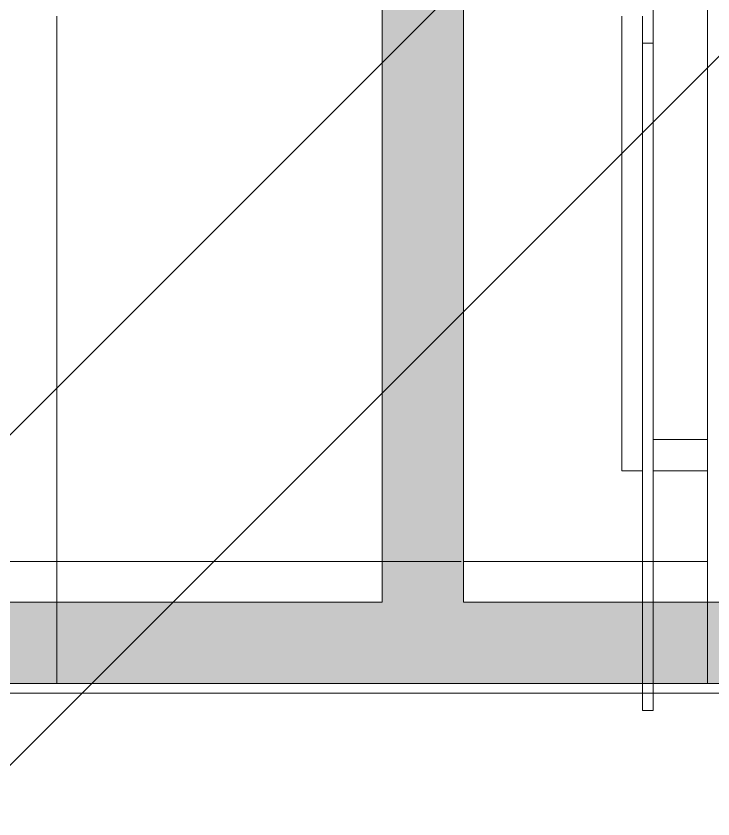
# Model space of a CAD drawing. Header units: millimetres. Extents: x -57519 to 497916, y -349472 to 446842.
# Drawn here: x 298427 to 299713, y 33857 to 35338 of the extents above; entities that cross this region are included whole.
import ezdxf

# ---------------------------------------------------------------- set-up
doc = ezdxf.new("R2010")
doc.units = ezdxf.units.MM
for name, color, linetype, lineweight in [('A-CLNG', 13, 'Continuous', 5), ('A-DETL-GENF', 92, 'Continuous', 5), ('A-FLOR', 192, 'Continuous', 5), ('A-WALL', 113, 'Continuous', 20), ('A-WALL-PATT', 111, 'Continuous', 20)]:
    doc.layers.add(name, color=color, linetype=linetype, lineweight=lineweight)

msp = doc.modelspace()

# ---------------------------------------------------------------- hatches: boundary and pattern name
at = {"layer": 'A-DETL-GENF'}
h = msp.add_hatch(dxfattribs=at)
h.set_pattern_fill('FP_40', color=250, style=0, pattern_type=2)
h.set_pattern_definition([(45, (248763.4, 0), (-1257.236, 1257.236), []), (45, (248763.4, 1905), (-1257.236, 1257.236), [])])
h.paths.add_polyline_path([(325750.1, -8642.5), (328562.7, -8642.5), (328562.7, 4657.5), (341312.7, 4657.5), (341312.7, 30557.5), (342712.7, 30557.5), (342712.7, 48907.7), (339962.7, 48907.7), (339962.7, 52157.5), (338962.7, 52157.5), (338962.7, 53757.5), (297512.7, 53757.5), (297512.7, 52247.5), (286277.7, 52247.5), (286277.7, 34407.5), (285902.7, 34407.5), (285902.7, 7407.5), (286277.7, 7407.5), (286277.7, -2267.5), (315555.2, -2267.5), (315555.2, -8642.5), (321257.1, -8642.5)], flags=0)
at = {"layer": 'A-WALL-PATT', "lineweight": 5, "transparency": 33554560}
h = msp.add_hatch(color=253, dxfattribs=at)
h.paths.add_polyline_path([(299252.7, 34257.5), (299252.7, 36677.5), (299102.7, 36677.5), (299102.7, 34257.5)], flags=0)
h.paths.add_polyline_path([(299252.7, 37627.5), (299252.7, 37757.5), (299102.7, 37757.5), (299102.7, 37627.5), (299202.7, 37627.5)], flags=0)
msp.add_hatch(color=253, dxfattribs=at).paths.add_polyline_path([(295102.7, 34107.5), (301402.7, 34107.5), (301402.7, 34257.5), (295102.7, 34257.5), (295102.7, 34204.4)], flags=0)

# ---------------------------------------------------------------- linework, layer by layer
at = {"layer": 'A-CLNG'}
msp.add_line((299702.7, 34557.5), (299634.3, 34557.5), dxfattribs=at)
at = {"layer": 'A-FLOR'}
for p, q in [((299102.7, 37757.5), (299102.7, 34257.5)), ((299252.7, 36607.5), (299252.7, 34257.5)), ((298502.7, 34107.5), (298502.7, 35338.1)), ((299702.7, 34793.3), (299702.7, 34707.5)), ((289402.7, 34332.5), (299248.1, 34332.5)), ((299582.7, 34332.5), (299252.7, 34332.5)), ((299602.7, 34332.5), (299702.7, 34332.5)), ((299252.7, 34257.5), (301382.7, 34257.5)), ((301402.7, 34107.5), (296102.7, 34107.5)), ((297902.7, 34107.5), (298502.7, 34107.5))]:
    msp.add_line(p, q, dxfattribs=at)
at = {"layer": 'A-WALL', "lineweight": 5}
for p, q in [((299702.7, 34107.5), (299702.7, 38522.5)), ((299602.7, 34107.5), (299602.7, 38507.5)), ((299702.7, 34796.8), (299702.7, 35378.1)), ((299702.7, 34796.8), (299702.7, 35378.1)), ((299544.7, 34499.5), (299544.7, 35338.1)), ((299582.7, 34107.5), (299582.7, 35338.1)), ((299602.7, 35338.1), (299602.7, 34332.5)), ((299602.7, 35288.2), (299582.7, 35288.2)), ((299702.7, 34332.5), (299702.7, 34793.3)), ((299602.7, 34557.5), (299702.7, 34557.5)), ((299544.7, 34499.5), (299582.7, 34499.5)), ((299702.7, 34499.5), (299602.7, 34499.5)), ((299582.7, 34332.5), (299602.7, 34332.5)), ((299102.7, 34257.5), (295102.7, 34257.5)), ((299582.7, 34057.5), (299582.7, 34107.5)), ((299602.7, 34107.5), (299722.7, 34107.5)), ((299602.7, 34107.5), (299602.7, 34057.5)), ((301384.7, 34089.5), (296120.7, 34089.5)), ((299602.7, 34057.5), (299582.7, 34057.5))]:
    msp.add_line(p, q, dxfattribs=at)

doc.saveas('drawing.dxf')
